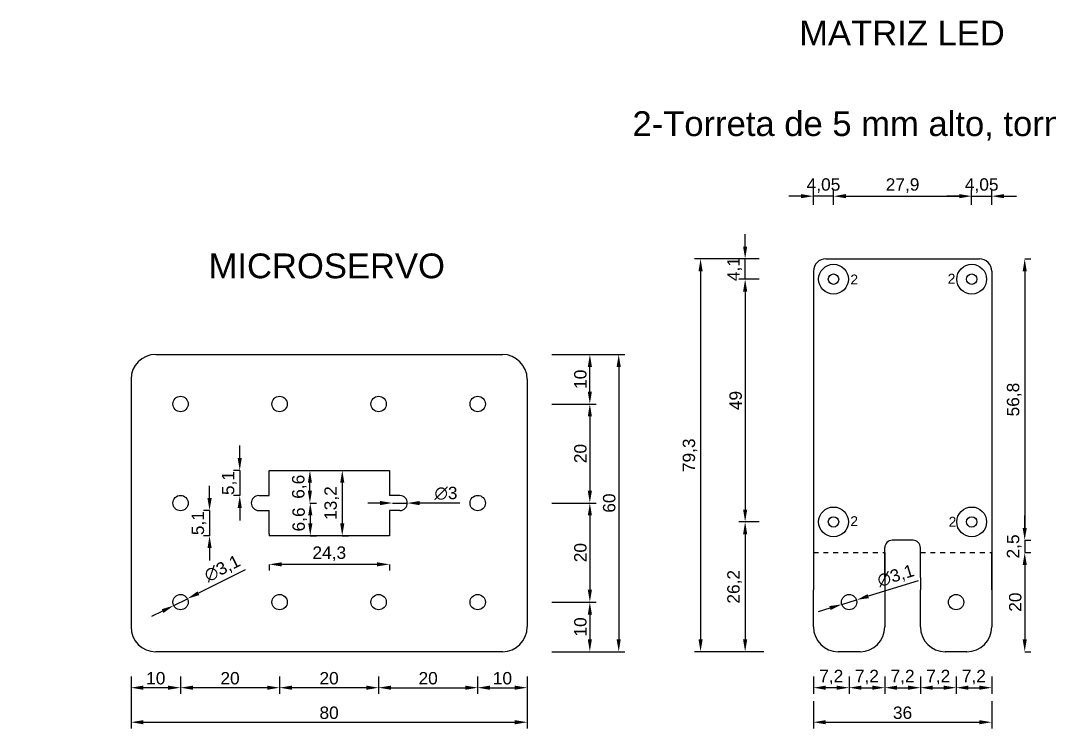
# Model space of a CAD drawing. Header units: millimetres. Extents: x 0 to 38330, y 46759 to 46987.
# Drawn here: x 37554.7 to 37762.4, y 46759.2 to 46902.2 of the extents above; entities that cross this region are included whole.
import ezdxf

# ---------------------------------------------------------------- set-up
doc = ezdxf.new("R2010")
doc.units = ezdxf.units.MM
doc.linetypes.add('ACAD_ISO02W100', pattern=[15, 12, -3])
doc.linetypes.add('JIS_02_1.0', pattern=[2, 1, -1])
for name, color, linetype in [('Chequeado', 140, 'ACAD_ISO02W100'), ('Cota', 50, 'Continuous'), ('Pliegues', 7, 'JIS_02_1.0')]:
    doc.layers.add(name, color=color, linetype=linetype)
doc.styles.get("Standard").update_dxf_attribs({"font": 'arial.ttf'})
doc.dimstyles.new('ISO-25', dxfattribs={"dimtxt": 2.5, "dimasz": 2.5, "dimexe": 1.25, "dimexo": 15, "dimtad": 1, "dimtxsty": 'Standard', "dimcen": 2.5, "dimclrd": 256, "dimclrt": 256, "dimadec": 0, "dimazin": 0, "dimtfac": 1, "dimtmove": 0, "dimatfit": 3, "dimfxl": 10, "dimfxlon": 1, "dimtfillclr": 256, "dimlwd": -1, "dimarcsym": 0})

# ---------------------------------------------------------------- blocks, each defined once
blk = doc.blocks.new('*D132')
at = {"layer": 'Cota', "color": 0, "lineweight": -2, "transparency": 16777216}
for p, q in [((37576.97, 46769.74), (37576.97, 46766.22)), ((37586.97, 46769.74), (37586.97, 46766.22))]:
    blk.add_line(p, q, dxfattribs=at)
at = {"layer": 'Cota', "transparency": 16777216}
blk.add_line((37584.47, 46767.47), (37579.47, 46767.47), dxfattribs=at)
for points in [[(37579.47, 46767.89), (37579.47, 46767.05), (37576.97, 46767.47)], [(37584.47, 46767.89), (37584.47, 46767.05), (37586.97, 46767.47)]]:
    blk.add_solid(points, dxfattribs=at)
at = {"layer": 'Defpoints', "color": 0, "transparency": 16777216}
for p in [(37576.97, 46784.74), (37586.97, 46784.74), (37576.97, 46767.47)]:
    blk.add_point(p, dxfattribs=at)
at = {"layer": 'Cota', "transparency": 16777216, "insert": (37581.97, 46769.37), "char_height": 2.5, "attachment_point": 5}
blk.add_mtext('10', dxfattribs=at)
blk = doc.blocks.new('*D133')
at = {"layer": 'Cota', "color": 0, "lineweight": -2, "transparency": 16777216}
for p, q in [((37586.97, 46769.74), (37586.97, 46766.22)), ((37606.97, 46769.74), (37606.97, 46766.22))]:
    blk.add_line(p, q, dxfattribs=at)
at = {"layer": 'Cota', "transparency": 16777216}
blk.add_line((37604.47, 46767.47), (37589.47, 46767.47), dxfattribs=at)
for points in [[(37589.47, 46767.89), (37589.47, 46767.05), (37586.97, 46767.47)], [(37604.47, 46767.89), (37604.47, 46767.05), (37606.97, 46767.47)]]:
    blk.add_solid(points, dxfattribs=at)
at = {"layer": 'Defpoints', "color": 0, "transparency": 16777216}
for p in [(37586.97, 46784.74), (37606.97, 46784.74), (37586.97, 46767.47)]:
    blk.add_point(p, dxfattribs=at)
at = {"layer": 'Cota', "transparency": 16777216, "insert": (37596.97, 46769.37), "char_height": 2.5, "attachment_point": 5}
blk.add_mtext('20', dxfattribs=at)
blk = doc.blocks.new('*D134')
at = {"layer": 'Cota', "color": 0, "lineweight": -2, "transparency": 16777216}
for p, q in [((37606.97, 46769.74), (37606.97, 46766.22)), ((37626.97, 46769.74), (37626.97, 46766.22))]:
    blk.add_line(p, q, dxfattribs=at)
at = {"layer": 'Cota', "transparency": 16777216}
blk.add_line((37624.47, 46767.47), (37609.47, 46767.47), dxfattribs=at)
for points in [[(37609.47, 46767.89), (37609.47, 46767.05), (37606.97, 46767.47)], [(37624.47, 46767.89), (37624.47, 46767.05), (37626.97, 46767.47)]]:
    blk.add_solid(points, dxfattribs=at)
at = {"layer": 'Defpoints', "color": 0, "transparency": 16777216}
for p in [(37606.97, 46784.74), (37626.97, 46784.74), (37606.97, 46767.47)]:
    blk.add_point(p, dxfattribs=at)
at = {"layer": 'Cota', "transparency": 16777216, "insert": (37616.97, 46769.37), "char_height": 2.5, "attachment_point": 5}
blk.add_mtext('20', dxfattribs=at)
blk = doc.blocks.new('*D135')
at = {"layer": 'Cota', "color": 0, "lineweight": -2, "transparency": 16777216}
for p, q in [((37626.97, 46769.74), (37626.97, 46766.22)), ((37646.97, 46769.74), (37646.97, 46766.22))]:
    blk.add_line(p, q, dxfattribs=at)
at = {"layer": 'Cota', "transparency": 16777216}
blk.add_line((37629.47, 46767.47), (37644.47, 46767.47), dxfattribs=at)
for points in [[(37629.47, 46767.89), (37629.47, 46767.05), (37626.97, 46767.47)], [(37644.47, 46767.89), (37644.47, 46767.05), (37646.97, 46767.47)]]:
    blk.add_solid(points, dxfattribs=at)
at = {"layer": 'Defpoints', "color": 0, "transparency": 16777216}
for p in [(37626.97, 46784.74), (37646.97, 46784.74), (37646.97, 46767.47)]:
    blk.add_point(p, dxfattribs=at)
at = {"layer": 'Cota', "transparency": 16777216, "insert": (37636.97, 46769.37), "char_height": 2.5, "attachment_point": 5}
blk.add_mtext('20', dxfattribs=at)
blk = doc.blocks.new('*D136')
at = {"layer": 'Cota', "color": 0, "lineweight": -2, "transparency": 16777216}
for p, q in [((37646.97, 46769.74), (37646.97, 46766.22)), ((37656.97, 46769.74), (37656.97, 46766.22))]:
    blk.add_line(p, q, dxfattribs=at)
at = {"layer": 'Cota', "transparency": 16777216}
blk.add_line((37649.47, 46767.47), (37654.47, 46767.47), dxfattribs=at)
for points in [[(37649.47, 46767.89), (37649.47, 46767.05), (37646.97, 46767.47)], [(37654.47, 46767.89), (37654.47, 46767.05), (37656.97, 46767.47)]]:
    blk.add_solid(points, dxfattribs=at)
at = {"layer": 'Defpoints', "color": 0, "transparency": 16777216}
for p in [(37646.97, 46784.74), (37656.97, 46784.74), (37656.97, 46767.47)]:
    blk.add_point(p, dxfattribs=at)
at = {"layer": 'Cota', "transparency": 16777216, "insert": (37651.97, 46769.37), "char_height": 2.5, "attachment_point": 5}
blk.add_mtext('10', dxfattribs=at)
blk = doc.blocks.new('*D137')
at = {"layer": 'Cota', "color": 0, "lineweight": -2, "transparency": 16777216}
for p, q in [((37576.97, 46769.74), (37576.97, 46759.25)), ((37656.97, 46769.74), (37656.97, 46759.25))]:
    blk.add_line(p, q, dxfattribs=at)
at = {"layer": 'Cota', "transparency": 16777216}
blk.add_line((37579.47, 46760.5), (37654.47, 46760.5), dxfattribs=at)
for points in [[(37579.47, 46760.92), (37579.47, 46760.08), (37576.97, 46760.5)], [(37654.47, 46760.92), (37654.47, 46760.08), (37656.97, 46760.5)]]:
    blk.add_solid(points, dxfattribs=at)
at = {"layer": 'Defpoints', "color": 0, "transparency": 16777216}
for p in [(37576.97, 46784.74), (37656.97, 46784.74), (37656.97, 46760.5)]:
    blk.add_point(p, dxfattribs=at)
at = {"layer": 'Cota', "transparency": 16777216, "insert": (37616.97, 46762.4), "char_height": 2.5, "attachment_point": 5}
blk.add_mtext('80', dxfattribs=at)
blk = doc.blocks.new('*D143')
at = {"layer": 'Cota', "transparency": 16777216}
for p, q in [((37627.26, 46804.75), (37624.76, 46804.75)), ((37629.76, 46804.75), (37632.76, 46804.74)), ((37643.37, 46804.73), (37635.26, 46804.74))]:
    blk.add_line(p, q, dxfattribs=at)
for points in [[(37627.26, 46805.17), (37627.26, 46804.33), (37629.76, 46804.75)], [(37635.26, 46805.16), (37635.26, 46804.32), (37632.76, 46804.74)]]:
    blk.add_solid(points, dxfattribs=at)
at = {"layer": 'Defpoints', "color": 0, "transparency": 16777216}
for p in [(37629.76, 46804.75), (37632.76, 46804.74)]:
    blk.add_point(p, dxfattribs=at)
at = {"layer": 'Cota', "transparency": 16777216, "insert": (37640.57, 46806.71), "char_height": 2.5, "attachment_point": 5, "rotation": 359.9423}
blk.add_mtext('∅3', dxfattribs=at)
blk = doc.blocks.new('*D144')
at = {"layer": 'Cota', "color": 0, "lineweight": -2, "transparency": 16777216}
for p, q in [((37604.86, 46792.37), (37604.86, 46791.12)), ((37629.16, 46792.37), (37629.16, 46791.12))]:
    blk.add_line(p, q, dxfattribs=at)
at = {"layer": 'Cota', "transparency": 16777216}
blk.add_line((37626.66, 46792.37), (37607.36, 46792.37), dxfattribs=at)
for points in [[(37607.36, 46792.79), (37607.36, 46791.96), (37604.86, 46792.37)], [(37626.66, 46792.79), (37626.66, 46791.96), (37629.16, 46792.37)]]:
    blk.add_solid(points, dxfattribs=at)
at = {"layer": 'Defpoints', "color": 0, "transparency": 16777216}
for p in [(37604.86, 46798.54), (37629.16, 46798.14), (37604.86, 46792.37)]:
    blk.add_point(p, dxfattribs=at)
at = {"layer": 'Cota', "transparency": 16777216, "insert": (37617.01, 46794.5), "char_height": 2.5, "attachment_point": 5}
blk.add_mtext('24,3', dxfattribs=at)
blk = doc.blocks.new('*D145')
at = {"layer": 'Cota', "color": 0, "lineweight": -2, "transparency": 16777216}
for p, q in [((37613.1, 46811.34), (37614.35, 46811.34)), ((37613.1, 46804.74), (37614.35, 46804.74))]:
    blk.add_line(p, q, dxfattribs=at)
at = {"layer": 'Cota', "transparency": 16777216}
blk.add_line((37613.1, 46807.24), (37613.1, 46808.84), dxfattribs=at)
for points in [[(37612.68, 46808.84), (37613.51, 46808.84), (37613.1, 46811.34)], [(37612.68, 46807.24), (37613.51, 46807.24), (37613.1, 46804.74)]]:
    blk.add_solid(points, dxfattribs=at)
at = {"layer": 'Defpoints', "color": 0, "transparency": 16777216}
for p in [(37604.86, 46811.34), (37613.1, 46811.34), (37602.76, 46804.74)]:
    blk.add_point(p, dxfattribs=at)
at = {"layer": 'Cota', "transparency": 16777216, "insert": (37610.97, 46808.04), "char_height": 2.5, "attachment_point": 5, "rotation": 90}
blk.add_mtext('6,6', dxfattribs=at)
blk = doc.blocks.new('*D146')
at = {"layer": 'Cota', "color": 0, "lineweight": -2, "transparency": 16777216}
for p, q in [((37613.17, 46804.74), (37614.42, 46804.74)), ((37613.17, 46798.14), (37614.42, 46798.14))]:
    blk.add_line(p, q, dxfattribs=at)
at = {"layer": 'Cota', "transparency": 16777216}
blk.add_line((37613.17, 46802.24), (37613.17, 46800.64), dxfattribs=at)
for points in [[(37612.76, 46802.24), (37613.59, 46802.24), (37613.17, 46804.74)], [(37612.76, 46800.64), (37613.59, 46800.64), (37613.17, 46798.14)]]:
    blk.add_solid(points, dxfattribs=at)
at = {"layer": 'Defpoints', "color": 0, "transparency": 16777216}
for p in [(37602.76, 46804.74), (37604.86, 46798.14), (37613.17, 46798.14)]:
    blk.add_point(p, dxfattribs=at)
at = {"layer": 'Cota', "transparency": 16777216, "insert": (37611.05, 46801.44), "char_height": 2.5, "attachment_point": 5, "rotation": 90}
blk.add_mtext('6,6', dxfattribs=at)
blk = doc.blocks.new('*D148')
at = {"layer": 'Cota', "transparency": 16777216}
for p, q in [((37598.93, 46813.84), (37598.93, 46816.34)), ((37598.93, 46811.34), (37598.93, 46806.24)), ((37598.93, 46803.74), (37598.93, 46801.24))]:
    blk.add_line(p, q, dxfattribs=at)
at = {"layer": 'Cota', "color": 0, "lineweight": -2, "transparency": 16777216}
for p, q in [((37598.93, 46811.34), (37597.68, 46811.34)), ((37598.93, 46806.24), (37597.68, 46806.24))]:
    blk.add_line(p, q, dxfattribs=at)
at = {"layer": 'Cota', "transparency": 16777216}
for points in [[(37598.51, 46813.84), (37599.34, 46813.84), (37598.93, 46811.34)], [(37598.51, 46803.74), (37599.34, 46803.74), (37598.93, 46806.24)]]:
    blk.add_solid(points, dxfattribs=at)
at = {"layer": 'Defpoints', "color": 0, "transparency": 16777216}
for p in [(37604.86, 46811.34), (37598.93, 46806.24), (37604.86, 46806.24)]:
    blk.add_point(p, dxfattribs=at)
at = {"layer": 'Cota', "transparency": 16777216, "insert": (37596.8, 46808.79), "char_height": 2.5, "width": 8.2591, "attachment_point": 5, "rotation": 90}
blk.add_mtext('5,1', dxfattribs=at)
blk = doc.blocks.new('*D149')
at = {"layer": 'Cota', "transparency": 16777216}
for p, q in [((37592.83, 46805.74), (37592.83, 46808.24)), ((37592.83, 46803.24), (37592.83, 46798.14)), ((37592.83, 46795.64), (37592.83, 46793.14))]:
    blk.add_line(p, q, dxfattribs=at)
at = {"layer": 'Cota', "color": 0, "lineweight": -2, "transparency": 16777216}
for p, q in [((37592.83, 46803.24), (37591.58, 46803.24)), ((37592.83, 46798.14), (37591.58, 46798.14))]:
    blk.add_line(p, q, dxfattribs=at)
at = {"layer": 'Cota', "transparency": 16777216}
for points in [[(37592.41, 46805.74), (37593.25, 46805.74), (37592.83, 46803.24)], [(37592.41, 46795.64), (37593.25, 46795.64), (37592.83, 46798.14)]]:
    blk.add_solid(points, dxfattribs=at)
at = {"layer": 'Defpoints', "color": 0, "transparency": 16777216}
for p in [(37604.86, 46803.24), (37592.83, 46798.14), (37604.86, 46798.14)]:
    blk.add_point(p, dxfattribs=at)
at = {"layer": 'Cota', "transparency": 16777216, "insert": (37590.7, 46800.69), "char_height": 2.5, "attachment_point": 5, "rotation": 90}
blk.add_mtext('5,1', dxfattribs=at)
blk = doc.blocks.new('*D150')
at = {"layer": 'Cota', "color": 0, "lineweight": -2, "transparency": 16777216}
for p, q in [((37619.63, 46811.34), (37620.88, 46811.34)), ((37619.63, 46798.14), (37620.88, 46798.14))]:
    blk.add_line(p, q, dxfattribs=at)
at = {"layer": 'Cota', "transparency": 16777216}
blk.add_line((37619.63, 46808.84), (37619.63, 46800.64), dxfattribs=at)
for points in [[(37619.21, 46808.84), (37620.05, 46808.84), (37619.63, 46811.34)], [(37619.21, 46800.64), (37620.05, 46800.64), (37619.63, 46798.14)]]:
    blk.add_solid(points, dxfattribs=at)
at = {"layer": 'Defpoints', "color": 0, "transparency": 16777216}
for p in [(37617.01, 46811.34), (37617.01, 46798.14), (37619.63, 46798.14)]:
    blk.add_point(p, dxfattribs=at)
at = {"layer": 'Cota', "transparency": 16777216, "insert": (37617.5, 46804.74), "char_height": 2.5, "attachment_point": 5, "rotation": 90}
blk.add_mtext('13,2', dxfattribs=at)
blk = doc.blocks.new('*D151')
at = {"layer": 'Cota', "color": 0, "lineweight": -2, "transparency": 16777216}
for p, q in [((37661.97, 46834.74), (37670.87, 46834.74)), ((37661.97, 46824.74), (37670.87, 46824.74))]:
    blk.add_line(p, q, dxfattribs=at)
at = {"layer": 'Cota', "transparency": 16777216}
blk.add_line((37669.62, 46827.24), (37669.62, 46832.24), dxfattribs=at)
for points in [[(37669.21, 46832.24), (37670.04, 46832.24), (37669.62, 46834.74)], [(37669.21, 46827.24), (37670.04, 46827.24), (37669.62, 46824.74)]]:
    blk.add_solid(points, dxfattribs=at)
at = {"layer": 'Defpoints', "color": 0, "transparency": 16777216}
for p in [(37646.97, 46834.74), (37669.62, 46834.74), (37646.97, 46824.74)]:
    blk.add_point(p, dxfattribs=at)
at = {"layer": 'Cota', "transparency": 16777216, "insert": (37667.72, 46829.74), "char_height": 2.5, "attachment_point": 5, "rotation": 90}
blk.add_mtext('10', dxfattribs=at)
blk = doc.blocks.new('*D152')
at = {"layer": 'Cota', "color": 0, "lineweight": -2, "transparency": 16777216}
for p, q in [((37661.97, 46824.74), (37670.87, 46824.74)), ((37661.97, 46804.74), (37670.87, 46804.74))]:
    blk.add_line(p, q, dxfattribs=at)
at = {"layer": 'Cota', "transparency": 16777216}
blk.add_line((37669.62, 46822.24), (37669.62, 46807.24), dxfattribs=at)
for points in [[(37669.21, 46822.24), (37670.04, 46822.24), (37669.62, 46824.74)], [(37669.21, 46807.24), (37670.04, 46807.24), (37669.62, 46804.74)]]:
    blk.add_solid(points, dxfattribs=at)
at = {"layer": 'Defpoints', "color": 0, "transparency": 16777216}
for p in [(37646.97, 46824.74), (37646.97, 46804.74), (37669.62, 46804.74)]:
    blk.add_point(p, dxfattribs=at)
at = {"layer": 'Cota', "transparency": 16777216, "insert": (37667.72, 46814.74), "char_height": 2.5, "attachment_point": 5, "rotation": 90}
blk.add_mtext('20', dxfattribs=at)
blk = doc.blocks.new('*D153')
at = {"layer": 'Cota', "color": 0, "lineweight": -2, "transparency": 16777216}
for p, q in [((37661.97, 46804.74), (37670.87, 46804.74)), ((37661.97, 46784.74), (37670.87, 46784.74))]:
    blk.add_line(p, q, dxfattribs=at)
at = {"layer": 'Cota', "transparency": 16777216}
blk.add_line((37669.62, 46802.24), (37669.62, 46787.24), dxfattribs=at)
for points in [[(37669.21, 46802.24), (37670.04, 46802.24), (37669.62, 46804.74)], [(37669.21, 46787.24), (37670.04, 46787.24), (37669.62, 46784.74)]]:
    blk.add_solid(points, dxfattribs=at)
at = {"layer": 'Defpoints', "color": 0, "transparency": 16777216}
for p in [(37646.97, 46804.74), (37646.97, 46784.74), (37669.62, 46784.74)]:
    blk.add_point(p, dxfattribs=at)
at = {"layer": 'Cota', "transparency": 16777216, "insert": (37667.72, 46794.74), "char_height": 2.5, "attachment_point": 5, "rotation": 90}
blk.add_mtext('20', dxfattribs=at)
blk = doc.blocks.new('*D154')
at = {"layer": 'Cota', "color": 0, "lineweight": -2, "transparency": 16777216}
for p, q in [((37661.97, 46784.74), (37670.87, 46784.74)), ((37661.97, 46774.74), (37670.87, 46774.74))]:
    blk.add_line(p, q, dxfattribs=at)
at = {"layer": 'Cota', "transparency": 16777216}
blk.add_line((37669.62, 46782.24), (37669.62, 46777.24), dxfattribs=at)
for points in [[(37669.21, 46782.24), (37670.04, 46782.24), (37669.62, 46784.74)], [(37669.21, 46777.24), (37670.04, 46777.24), (37669.62, 46774.74)]]:
    blk.add_solid(points, dxfattribs=at)
at = {"layer": 'Defpoints', "color": 0, "transparency": 16777216}
for p in [(37646.97, 46784.74), (37646.97, 46774.74), (37669.62, 46774.74)]:
    blk.add_point(p, dxfattribs=at)
at = {"layer": 'Cota', "transparency": 16777216, "insert": (37667.72, 46779.74), "char_height": 2.5, "attachment_point": 5, "rotation": 90}
blk.add_mtext('10', dxfattribs=at)
blk = doc.blocks.new('*D155')
at = {"layer": 'Cota', "color": 0, "lineweight": -2, "transparency": 16777216}
for p, q in [((37665.45, 46834.74), (37676.7, 46834.74)), ((37665.45, 46774.74), (37676.7, 46774.74))]:
    blk.add_line(p, q, dxfattribs=at)
at = {"layer": 'Cota', "transparency": 16777216}
blk.add_line((37675.45, 46832.24), (37675.45, 46777.24), dxfattribs=at)
for points in [[(37675.03, 46832.24), (37675.86, 46832.24), (37675.45, 46834.74)], [(37675.03, 46777.24), (37675.86, 46777.24), (37675.45, 46774.74)]]:
    blk.add_solid(points, dxfattribs=at)
at = {"layer": 'Defpoints', "color": 0, "transparency": 16777216}
for p in [(37646.97, 46834.74), (37646.97, 46774.74), (37675.45, 46774.74)]:
    blk.add_point(p, dxfattribs=at)
at = {"layer": 'Cota', "transparency": 16777216, "insert": (37673.54, 46804.74), "char_height": 2.5, "attachment_point": 5, "rotation": 90}
blk.add_mtext('60', dxfattribs=at)
blk = doc.blocks.new('*D156')
at = {"layer": 'Cota', "transparency": 16777216}
for p, q in [((37700.98, 46856.54), (37700.98, 46859.04)), ((37700.98, 46849.94), (37700.98, 46854.04)), ((37700.98, 46847.44), (37700.98, 46844.94))]:
    blk.add_line(p, q, dxfattribs=at)
at = {"layer": 'Cota', "color": 0, "lineweight": -2, "transparency": 16777216}
for p, q in [((37703.82, 46854.04), (37699.73, 46854.04)), ((37703.82, 46849.94), (37699.73, 46849.94))]:
    blk.add_line(p, q, dxfattribs=at)
at = {"layer": 'Cota', "transparency": 16777216}
for points in [[(37700.56, 46856.54), (37701.4, 46856.54), (37700.98, 46854.04)], [(37700.56, 46847.44), (37701.4, 46847.44), (37700.98, 46849.94)]]:
    blk.add_solid(points, dxfattribs=at)
at = {"layer": 'Defpoints', "color": 0, "transparency": 16777216}
for p in [(37700.98, 46854.04), (37718.82, 46854.04), (37718.82, 46849.94)]:
    blk.add_point(p, dxfattribs=at)
at = {"layer": 'Cota', "transparency": 16777216, "insert": (37698.85, 46851.99), "char_height": 2.5, "attachment_point": 5, "rotation": 90}
blk.add_mtext('4,1', dxfattribs=at)
blk = doc.blocks.new('*D157')
at = {"layer": 'Cota', "color": 0, "lineweight": -2, "transparency": 16777216}
for p, q in [((37703.82, 46849.94), (37699.73, 46849.94)), ((37703.82, 46800.94), (37699.73, 46800.94))]:
    blk.add_line(p, q, dxfattribs=at)
at = {"layer": 'Cota', "transparency": 16777216}
blk.add_line((37700.98, 46847.44), (37700.98, 46803.44), dxfattribs=at)
for points in [[(37700.56, 46847.44), (37701.4, 46847.44), (37700.98, 46849.94)], [(37700.56, 46803.44), (37701.4, 46803.44), (37700.98, 46800.94)]]:
    blk.add_solid(points, dxfattribs=at)
at = {"layer": 'Defpoints', "color": 0, "transparency": 16777216}
for p in [(37718.82, 46849.94), (37700.98, 46800.94), (37718.82, 46800.94)]:
    blk.add_point(p, dxfattribs=at)
at = {"layer": 'Cota', "transparency": 16777216, "insert": (37699.08, 46825.44), "char_height": 2.5, "attachment_point": 5, "rotation": 90}
blk.add_mtext('49', dxfattribs=at)
blk = doc.blocks.new('*D158')
at = {"layer": 'Cota', "color": 0, "lineweight": -2, "transparency": 16777216}
for p, q in [((37703.82, 46800.94), (37699.73, 46800.94)), ((37704.77, 46774.74), (37699.73, 46774.74))]:
    blk.add_line(p, q, dxfattribs=at)
at = {"layer": 'Cota', "transparency": 16777216}
blk.add_line((37700.98, 46798.44), (37700.98, 46777.24), dxfattribs=at)
for points in [[(37700.56, 46798.44), (37701.4, 46798.44), (37700.98, 46800.94)], [(37700.56, 46777.24), (37701.4, 46777.24), (37700.98, 46774.74)]]:
    blk.add_solid(points, dxfattribs=at)
at = {"layer": 'Defpoints', "color": 0, "transparency": 16777216}
for p in [(37718.82, 46800.94), (37700.98, 46774.74), (37719.77, 46774.74)]:
    blk.add_point(p, dxfattribs=at)
at = {"layer": 'Cota', "transparency": 16777216, "insert": (37698.85, 46787.84), "char_height": 2.5, "attachment_point": 5, "rotation": 90}
blk.add_mtext('26,2', dxfattribs=at)
blk = doc.blocks.new('*D159')
at = {"layer": 'Cota', "transparency": 16777216}
for p, q in [((37712.27, 46866.7), (37709.77, 46866.7)), ((37718.82, 46866.7), (37714.77, 46866.7)), ((37721.32, 46866.7), (37723.82, 46866.7))]:
    blk.add_line(p, q, dxfattribs=at)
at = {"layer": 'Cota', "color": 0, "lineweight": -2, "transparency": 16777216}
for p, q in [((37714.77, 46864.94), (37714.77, 46867.95)), ((37718.82, 46864.94), (37718.82, 46867.95))]:
    blk.add_line(p, q, dxfattribs=at)
at = {"layer": 'Cota', "transparency": 16777216}
for points in [[(37712.27, 46867.12), (37712.27, 46866.29), (37714.77, 46866.7)], [(37721.32, 46867.12), (37721.32, 46866.29), (37718.82, 46866.7)]]:
    blk.add_solid(points, dxfattribs=at)
at = {"layer": 'Defpoints', "color": 0, "transparency": 16777216}
for p in [(37714.77, 46866.7), (37714.77, 46849.94), (37718.82, 46849.94)]:
    blk.add_point(p, dxfattribs=at)
at = {"layer": 'Cota', "transparency": 16777216, "insert": (37716.8, 46868.83), "char_height": 2.5, "attachment_point": 5}
blk.add_mtext('4,05', dxfattribs=at)
blk = doc.blocks.new('*D160')
at = {"layer": 'Cota', "color": 0, "lineweight": -2, "transparency": 16777216}
for p, q in [((37701.98, 46854.04), (37690.73, 46854.04)), ((37701.98, 46774.74), (37690.73, 46774.74))]:
    blk.add_line(p, q, dxfattribs=at)
at = {"layer": 'Cota', "transparency": 16777216}
blk.add_line((37691.98, 46851.54), (37691.98, 46777.24), dxfattribs=at)
for points in [[(37691.56, 46851.54), (37692.4, 46851.54), (37691.98, 46854.04)], [(37691.56, 46777.24), (37692.4, 46777.24), (37691.98, 46774.74)]]:
    blk.add_solid(points, dxfattribs=at)
at = {"layer": 'Defpoints', "color": 0, "transparency": 16777216}
for p in [(37732.77, 46854.04), (37691.98, 46774.74), (37721.97, 46774.74)]:
    blk.add_point(p, dxfattribs=at)
at = {"layer": 'Cota', "transparency": 16777216, "insert": (37689.85, 46814.39), "char_height": 2.5, "attachment_point": 5, "rotation": 90}
blk.add_mtext('79,3', dxfattribs=at)
blk = doc.blocks.new('*D161')
at = {"layer": 'Cota', "color": 0, "lineweight": -2, "transparency": 16777216}
for p, q in [((37718.82, 46864.94), (37718.82, 46867.95)), ((37746.72, 46864.94), (37746.72, 46867.95))]:
    blk.add_line(p, q, dxfattribs=at)
at = {"layer": 'Cota', "transparency": 16777216}
blk.add_line((37721.32, 46866.7), (37744.22, 46866.7), dxfattribs=at)
for points in [[(37721.32, 46867.12), (37721.32, 46866.29), (37718.82, 46866.7)], [(37744.22, 46867.12), (37744.22, 46866.29), (37746.72, 46866.7)]]:
    blk.add_solid(points, dxfattribs=at)
at = {"layer": 'Defpoints', "color": 0, "transparency": 16777216}
for p in [(37746.72, 46866.7), (37718.82, 46849.94), (37746.72, 46849.94)]:
    blk.add_point(p, dxfattribs=at)
at = {"layer": 'Cota', "transparency": 16777216, "insert": (37732.77, 46868.83), "char_height": 2.5, "attachment_point": 5}
blk.add_mtext('27,9', dxfattribs=at)
blk = doc.blocks.new('*D162')
at = {"layer": 'Cota', "transparency": 16777216}
for p, q in [((37744.22, 46866.7), (37741.72, 46866.7)), ((37746.72, 46866.7), (37750.77, 46866.7)), ((37753.27, 46866.7), (37755.77, 46866.7))]:
    blk.add_line(p, q, dxfattribs=at)
at = {"layer": 'Cota', "color": 0, "lineweight": -2, "transparency": 16777216}
for p, q in [((37746.72, 46864.94), (37746.72, 46867.95)), ((37750.77, 46864.94), (37750.77, 46867.95))]:
    blk.add_line(p, q, dxfattribs=at)
at = {"layer": 'Cota', "transparency": 16777216}
for points in [[(37744.22, 46867.12), (37744.22, 46866.29), (37746.72, 46866.7)], [(37753.27, 46867.12), (37753.27, 46866.29), (37750.77, 46866.7)]]:
    blk.add_solid(points, dxfattribs=at)
at = {"layer": 'Defpoints', "color": 0, "transparency": 16777216}
for p in [(37750.77, 46866.7), (37746.72, 46849.94), (37750.77, 46849.94)]:
    blk.add_point(p, dxfattribs=at)
at = {"layer": 'Cota', "transparency": 16777216, "insert": (37748.75, 46868.83), "char_height": 2.5, "attachment_point": 5}
blk.add_mtext('4,05', dxfattribs=at)
blk = doc.blocks.new('*D165')
at = {"layer": 'Cota', "color": 0, "lineweight": -2, "transparency": 16777216}
for p, q in [((37757.43, 46794.74), (37758.68, 46794.74)), ((37757.43, 46774.74), (37758.68, 46774.74))]:
    blk.add_line(p, q, dxfattribs=at)
at = {"layer": 'Cota', "transparency": 16777216}
blk.add_line((37757.43, 46792.24), (37757.43, 46777.24), dxfattribs=at)
for points in [[(37757.02, 46792.24), (37757.85, 46792.24), (37757.43, 46794.74)], [(37757.02, 46777.24), (37757.85, 46777.24), (37757.43, 46774.74)]]:
    blk.add_solid(points, dxfattribs=at)
at = {"layer": 'Defpoints', "color": 0, "transparency": 16777216}
for p in [(37743.57, 46794.74), (37743.57, 46774.74), (37757.43, 46774.74)]:
    blk.add_point(p, dxfattribs=at)
at = {"layer": 'Cota', "transparency": 16777216, "insert": (37755.53, 46784.74), "char_height": 2.5, "attachment_point": 5, "rotation": 90}
blk.add_mtext('20', dxfattribs=at)
blk = doc.blocks.new('*D166')
at = {"layer": 'Cota', "color": 0, "lineweight": -2, "transparency": 16777216}
for p, q in [((37714.77, 46769.74), (37714.77, 46766.22)), ((37721.97, 46769.74), (37721.97, 46766.22))]:
    blk.add_line(p, q, dxfattribs=at)
at = {"layer": 'Cota', "transparency": 16777216}
blk.add_line((37719.47, 46767.47), (37717.27, 46767.47), dxfattribs=at)
for points in [[(37717.27, 46767.89), (37717.27, 46767.05), (37714.77, 46767.47)], [(37719.47, 46767.89), (37719.47, 46767.05), (37721.97, 46767.47)]]:
    blk.add_solid(points, dxfattribs=at)
at = {"layer": 'Defpoints', "color": 0, "transparency": 16777216}
for p in [(37714.77, 46784.74), (37721.97, 46784.74), (37714.77, 46767.47)]:
    blk.add_point(p, dxfattribs=at)
at = {"layer": 'Cota', "transparency": 16777216, "insert": (37718.37, 46769.6), "char_height": 2.5, "attachment_point": 5}
blk.add_mtext('7,2', dxfattribs=at)
blk = doc.blocks.new('*D167')
at = {"layer": 'Cota', "color": 0, "lineweight": -2, "transparency": 16777216}
for p, q in [((37721.97, 46769.74), (37721.97, 46766.22)), ((37729.17, 46769.74), (37729.17, 46766.22))]:
    blk.add_line(p, q, dxfattribs=at)
at = {"layer": 'Cota', "transparency": 16777216}
blk.add_line((37724.47, 46767.47), (37726.67, 46767.47), dxfattribs=at)
for points in [[(37724.47, 46767.89), (37724.47, 46767.05), (37721.97, 46767.47)], [(37726.67, 46767.89), (37726.67, 46767.05), (37729.17, 46767.47)]]:
    blk.add_solid(points, dxfattribs=at)
at = {"layer": 'Defpoints', "color": 0, "transparency": 16777216}
for p in [(37721.97, 46784.74), (37729.17, 46784.74), (37729.17, 46767.47)]:
    blk.add_point(p, dxfattribs=at)
at = {"layer": 'Cota', "transparency": 16777216, "insert": (37725.57, 46769.6), "char_height": 2.5, "attachment_point": 5}
blk.add_mtext('7,2', dxfattribs=at)
blk = doc.blocks.new('*D168')
at = {"layer": 'Cota', "color": 0, "lineweight": -2, "transparency": 16777216}
for p, q in [((37729.17, 46769.74), (37729.17, 46766.22)), ((37736.37, 46769.74), (37736.37, 46766.22))]:
    blk.add_line(p, q, dxfattribs=at)
at = {"layer": 'Cota', "transparency": 16777216}
blk.add_line((37731.67, 46767.47), (37733.87, 46767.47), dxfattribs=at)
for points in [[(37731.67, 46767.89), (37731.67, 46767.05), (37729.17, 46767.47)], [(37733.87, 46767.89), (37733.87, 46767.05), (37736.37, 46767.47)]]:
    blk.add_solid(points, dxfattribs=at)
at = {"layer": 'Defpoints', "color": 0, "transparency": 16777216}
for p in [(37729.17, 46784.74), (37736.37, 46784.74), (37736.37, 46767.47)]:
    blk.add_point(p, dxfattribs=at)
at = {"layer": 'Cota', "transparency": 16777216, "insert": (37732.77, 46769.6), "char_height": 2.5, "attachment_point": 5}
blk.add_mtext('7,2', dxfattribs=at)
blk = doc.blocks.new('*D169')
at = {"layer": 'Cota', "color": 0, "lineweight": -2, "transparency": 16777216}
for p, q in [((37736.37, 46769.74), (37736.37, 46766.22)), ((37743.57, 46769.74), (37743.57, 46766.22))]:
    blk.add_line(p, q, dxfattribs=at)
at = {"layer": 'Cota', "transparency": 16777216}
blk.add_line((37738.87, 46767.47), (37741.07, 46767.47), dxfattribs=at)
for points in [[(37738.87, 46767.89), (37738.87, 46767.05), (37736.37, 46767.47)], [(37741.07, 46767.89), (37741.07, 46767.05), (37743.57, 46767.47)]]:
    blk.add_solid(points, dxfattribs=at)
at = {"layer": 'Defpoints', "color": 0, "transparency": 16777216}
for p in [(37736.37, 46784.74), (37743.57, 46784.74), (37743.57, 46767.47)]:
    blk.add_point(p, dxfattribs=at)
at = {"layer": 'Cota', "transparency": 16777216, "insert": (37739.97, 46769.6), "char_height": 2.5, "attachment_point": 5}
blk.add_mtext('7,2', dxfattribs=at)
blk = doc.blocks.new('*D170')
at = {"layer": 'Cota', "color": 0, "lineweight": -2, "transparency": 16777216}
for p, q in [((37743.57, 46769.74), (37743.57, 46766.22)), ((37750.77, 46769.74), (37750.77, 46766.22))]:
    blk.add_line(p, q, dxfattribs=at)
at = {"layer": 'Cota', "transparency": 16777216}
blk.add_line((37746.07, 46767.47), (37748.27, 46767.47), dxfattribs=at)
for points in [[(37746.07, 46767.89), (37746.07, 46767.05), (37743.57, 46767.47)], [(37748.27, 46767.89), (37748.27, 46767.05), (37750.77, 46767.47)]]:
    blk.add_solid(points, dxfattribs=at)
at = {"layer": 'Defpoints', "color": 0, "transparency": 16777216}
for p in [(37743.57, 46784.74), (37750.77, 46784.74), (37750.77, 46767.47)]:
    blk.add_point(p, dxfattribs=at)
at = {"layer": 'Cota', "transparency": 16777216, "insert": (37747.17, 46769.6), "char_height": 2.5, "attachment_point": 5}
blk.add_mtext('7,2', dxfattribs=at)
blk = doc.blocks.new('*D171')
at = {"layer": 'Cota', "color": 0, "lineweight": -2, "transparency": 16777216}
for p, q in [((37714.77, 46764.74), (37714.77, 46759.25)), ((37750.77, 46764.74), (37750.77, 46759.25))]:
    blk.add_line(p, q, dxfattribs=at)
at = {"layer": 'Cota', "transparency": 16777216}
blk.add_line((37717.27, 46760.5), (37748.27, 46760.5), dxfattribs=at)
for points in [[(37717.27, 46760.92), (37717.27, 46760.08), (37714.77, 46760.5)], [(37748.27, 46760.92), (37748.27, 46760.08), (37750.77, 46760.5)]]:
    blk.add_solid(points, dxfattribs=at)
at = {"layer": 'Defpoints', "color": 0, "transparency": 16777216}
for p in [(37714.77, 46779.74), (37750.77, 46779.74), (37750.77, 46760.5)]:
    blk.add_point(p, dxfattribs=at)
at = {"layer": 'Cota', "transparency": 16777216, "insert": (37732.77, 46762.4), "char_height": 2.5, "attachment_point": 5}
blk.add_mtext('36', dxfattribs=at)
blk = doc.blocks.new('*D172')
at = {"layer": 'Cota', "color": 0, "lineweight": -2, "transparency": 16777216}
for p, q in [((37757.43, 46854.04), (37758.68, 46854.04)), ((37757.43, 46797.24), (37758.68, 46797.24))]:
    blk.add_line(p, q, dxfattribs=at)
at = {"layer": 'Cota', "transparency": 16777216}
blk.add_line((37757.43, 46851.54), (37757.43, 46799.74), dxfattribs=at)
for points in [[(37757.02, 46851.54), (37757.85, 46851.54), (37757.43, 46854.04)], [(37757.02, 46799.74), (37757.85, 46799.74), (37757.43, 46797.24)]]:
    blk.add_solid(points, dxfattribs=at)
at = {"layer": 'Defpoints', "color": 0, "transparency": 16777216}
for p in [(37748.27, 46854.04), (37748.27, 46797.24), (37757.43, 46797.24)]:
    blk.add_point(p, dxfattribs=at)
at = {"layer": 'Cota', "transparency": 16777216, "insert": (37755.31, 46825.64), "char_height": 2.5, "attachment_point": 5, "rotation": 90}
blk.add_mtext('56,8', dxfattribs=at)
blk = doc.blocks.new('*D173')
at = {"layer": 'Cota', "transparency": 16777216}
for p, q in [((37757.43, 46799.74), (37757.43, 46802.24)), ((37757.43, 46797.24), (37757.43, 46794.74)), ((37757.43, 46792.24), (37757.43, 46789.74))]:
    blk.add_line(p, q, dxfattribs=at)
at = {"layer": 'Cota', "color": 0, "lineweight": -2, "transparency": 16777216}
for p, q in [((37757.43, 46797.24), (37758.68, 46797.24)), ((37757.43, 46794.74), (37758.68, 46794.74))]:
    blk.add_line(p, q, dxfattribs=at)
at = {"layer": 'Cota', "transparency": 16777216}
for points in [[(37757.02, 46799.74), (37757.85, 46799.74), (37757.43, 46797.24)], [(37757.02, 46792.24), (37757.85, 46792.24), (37757.43, 46794.74)]]:
    blk.add_solid(points, dxfattribs=at)
at = {"layer": 'Defpoints', "color": 0, "transparency": 16777216}
for p in [(37750.77, 46797.24), (37750.77, 46794.74), (37757.43, 46794.74)]:
    blk.add_point(p, dxfattribs=at)
at = {"layer": 'Cota', "transparency": 16777216, "insert": (37755.31, 46795.99), "char_height": 2.5, "attachment_point": 5, "rotation": 90}
blk.add_mtext('2,5', dxfattribs=at)
blk = doc.blocks.new('*D198')
at = {"layer": 'Cota', "color": 0, "lineweight": -2, "transparency": 16777216}
for p, q in [((37880.21, 46854.74), (37891.46, 46854.74)), ((37883.17, 46823.49), (37891.46, 46823.49))]:
    blk.add_line(p, q, dxfattribs=at)
at = {"layer": 'Cota', "transparency": 16777216}
blk.add_line((37890.21, 46825.99), (37890.21, 46852.24), dxfattribs=at)
for points in [[(37889.79, 46852.24), (37890.62, 46852.24), (37890.21, 46854.74)], [(37889.79, 46825.99), (37890.62, 46825.99), (37890.21, 46823.49)]]:
    blk.add_solid(points, dxfattribs=at)
at = {"layer": 'Defpoints', "color": 0, "transparency": 16777216}
for p in [(0, 46854.74), (37890.21, 46854.74), (37868.17, 46823.49)]:
    blk.add_point(p, dxfattribs=at)
at = {"layer": 'Cota', "transparency": 16777216, "insert": (37888.08, 46839.12), "char_height": 2.5, "attachment_point": 5, "rotation": 90}
blk.add_mtext('31,25', dxfattribs=at)
blk = doc.blocks.new('*D202')
at = {"layer": 'Cota', "color": 0, "lineweight": -2, "transparency": 16777216}
for p, q in [((37883.17, 46805.99), (37891.46, 46805.99)), ((37880.21, 46774.74), (37891.46, 46774.74))]:
    blk.add_line(p, q, dxfattribs=at)
at = {"layer": 'Cota', "transparency": 16777216}
blk.add_line((37890.21, 46803.49), (37890.21, 46777.24), dxfattribs=at)
for points in [[(37889.79, 46803.49), (37890.62, 46803.49), (37890.21, 46805.99)], [(37889.79, 46777.24), (37890.62, 46777.24), (37890.21, 46774.74)]]:
    blk.add_solid(points, dxfattribs=at)
at = {"layer": 'Defpoints', "color": 0, "transparency": 16777216}
for p in [(37868.17, 46805.99), (0, 46774.74), (37890.21, 46774.74)]:
    blk.add_point(p, dxfattribs=at)
at = {"layer": 'Cota', "transparency": 16777216, "insert": (37888.08, 46790.37), "char_height": 2.5, "attachment_point": 5, "rotation": 90}
blk.add_mtext('31,25', dxfattribs=at)
blk = doc.blocks.new('*D273')
at = {"layer": 'Cota', "transparency": 16777216}
for p, q in [((37600.03, 46791.26), (37590.6, 46786.55)), ((37585.59, 46784.05), (37588.36, 46785.44)), ((37583.35, 46782.94), (37581.11, 46781.82))]:
    blk.add_line(p, q, dxfattribs=at)
for points in [[(37590.41, 46786.93), (37590.78, 46786.18), (37588.36, 46785.44)], [(37583.17, 46783.31), (37583.54, 46782.56), (37585.59, 46784.05)]]:
    blk.add_solid(points, dxfattribs=at)
at = {"layer": 'Defpoints', "color": 0, "transparency": 16777216}
for p in [(37588.36, 46785.44), (37585.59, 46784.05)]:
    blk.add_point(p, dxfattribs=at)
at = {"layer": 'Cota', "transparency": 16777216, "insert": (37595.46, 46791.41), "char_height": 2.5, "attachment_point": 5, "rotation": 26.5322}
blk.add_mtext('∅3,1', dxfattribs=at)
blk = doc.blocks.new('*D274')
at = {"layer": 'Cota', "transparency": 16777216}
for p, q in [((37735.91, 46789.05), (37725.84, 46785.94)), ((37720.49, 46784.29), (37723.46, 46785.2)), ((37718.11, 46783.55), (37715.72, 46782.81))]:
    blk.add_line(p, q, dxfattribs=at)
for points in [[(37725.72, 46786.34), (37725.97, 46785.54), (37723.46, 46785.2)], [(37717.98, 46783.95), (37718.23, 46783.15), (37720.49, 46784.29)]]:
    blk.add_solid(points, dxfattribs=at)
at = {"layer": 'Defpoints', "color": 0, "transparency": 16777216}
for p in [(37723.46, 46785.2), (37720.49, 46784.29)]:
    blk.add_point(p, dxfattribs=at)
at = {"layer": 'Cota', "transparency": 16777216, "insert": (37731.43, 46789.94), "char_height": 2.5, "attachment_point": 5, "rotation": 17.1623}
blk.add_mtext('∅3,1', dxfattribs=at)

msp = doc.modelspace()

# ---------------------------------------------------------------- linework, layer by layer
for p, q in [((37717.275, 46854.044), (37748.275, 46854.044)), ((37714.775, 46851.544), (37714.775, 46794.744)), ((37750.775, 46851.544), (37750.775, 46794.744)), ((37581.975, 46834.744), (37651.975, 46834.744)), ((37576.975, 46829.744), (37576.975, 46814.744)), ((37656.975, 46829.744), (37656.975, 46814.744)), ((37576.975, 46814.744), (37576.975, 46794.744)), ((37656.975, 46814.744), (37656.975, 46794.744)), ((37604.86, 46811.344), (37629.16, 46811.344)), ((37604.86, 46810.944), (37604.86, 46811.344)), ((37604.86, 46806.244), (37604.86, 46810.944)), ((37629.16, 46811.344), (37629.16, 46810.944)), ((37629.16, 46810.944), (37629.16, 46806.244)), ((37602.76, 46806.244), (37604.86, 46806.244)), ((37631.26, 46806.244), (37629.16, 46806.244)), ((37602.76, 46803.244), (37604.86, 46803.244)), ((37604.86, 46798.544), (37604.86, 46803.244)), ((37629.16, 46803.244), (37629.16, 46798.544)), ((37631.26, 46803.244), (37629.16, 46803.244)), ((37604.86, 46798.544), (37604.86, 46798.144)), ((37629.16, 46798.144), (37604.86, 46798.144)), ((37629.16, 46798.544), (37629.16, 46798.144)), ((37729.175, 46794.744), (37729.175, 46795.744)), ((37734.875, 46797.244), (37730.675, 46797.244)), ((37736.375, 46794.744), (37736.375, 46795.744)), ((37576.975, 46794.744), (37576.975, 46779.744)), ((37656.975, 46794.744), (37656.975, 46779.744)), ((37714.775, 46794.744), (37714.775, 46787.244)), ((37729.175, 46789.744), (37729.175, 46794.744)), ((37729.175, 46794.744), (37729.175, 46779.744)), ((37736.375, 46789.744), (37736.375, 46794.744)), ((37750.775, 46787.244), (37750.775, 46794.744)), ((37750.775, 46794.744), (37750.775, 46779.744)), ((37729.175, 46789.744), (37729.175, 46787.244)), ((37736.375, 46789.744), (37736.375, 46787.244)), ((37714.775, 46779.744), (37714.775, 46787.244)), ((37736.375, 46779.744), (37736.375, 46787.244)), ((37651.975, 46774.744), (37581.975, 46774.744)), ((37724.175, 46774.744), (37719.775, 46774.744)), ((37745.775, 46774.744), (37741.375, 46774.744))]:
    msp.add_line(p, q)
for centre, radius in [((37718.825, 46849.944), 3), ((37746.725, 46849.944), 3), ((37718.825, 46849.944), 1.05), ((37746.725, 46849.944), 1.05), ((37586.975, 46824.744), 1.55), ((37606.975, 46824.744), 1.55), ((37626.975, 46824.744), 1.55), ((37646.975, 46824.744), 1.55), ((37586.975, 46804.744), 1.55), ((37646.975, 46804.744), 1.55), ((37718.825, 46800.944), 3), ((37746.725, 46800.944), 3), ((37718.825, 46800.944), 1.05), ((37746.725, 46800.944), 1.05), ((37586.975, 46784.744), 1.55), ((37606.975, 46784.744), 1.55), ((37626.975, 46784.744), 1.55), ((37646.975, 46784.744), 1.55), ((37721.975, 46784.744), 1.55), ((37743.575, 46784.744), 1.55)]:
    msp.add_circle(centre, radius)
for centre, radius, start, end in [((37717.275, 46851.544), 2.5, 90, 180), ((37748.275, 46851.544), 2.5, 0, 90), ((37581.975, 46829.744), 5, 90, 180), ((37651.975, 46829.744), 5, 0, 90), ((37602.76, 46804.744), 1.5, 90, 270), ((37631.26, 46804.744), 1.5, 270, 90), ((37730.675, 46795.744), 1.5, 90, 180), ((37734.875, 46795.744), 1.5, 0, 90), ((37581.975, 46779.744), 5, 180, 270), ((37651.975, 46779.744), 5, 270, 0), ((37719.775, 46779.744), 5, 180, 270), ((37724.175, 46779.744), 5, 270, 0), ((37741.375, 46779.744), 5, 180, 270), ((37745.775, 46779.744), 5, 270, 0)]:
    msp.add_arc(centre, radius, start, end)
at = {"layer": 'Pliegues'}
for p, q in [((37714.775, 46794.744), (37729.175, 46794.744)), ((37736.375, 46794.744), (37750.775, 46794.744))]:
    msp.add_line(p, q, dxfattribs=at)

# ---------------------------------------------------------------- texts
at = {"layer": 'Chequeado', "attachment_point": 1}
for s, width, heights, insert, char_height in [('MATRIZ LED', 145.95511, [0], (37711.894, 46902.15), 5), ('2-Torreta de 5 mm alto, tornillo 2mm', 164.47781, [10.349], (37678.221, 46883.844), 5), ('MICROSERVO', 145.95511, [0], (37592.636, 46855.131), 5), ('2', 5.19856, [0], (37722.227, 46850.879), 2), ('2', 5.19856, [0], (37741.88, 46851.047), 2), ('2', 5.19856, [0], (37722.215, 46802.086), 2), ('2', 5.19856, [0], (37742.074, 46801.967), 2)]:
    msp.add_mtext_dynamic_manual_height_columns(s, width=width, gutter_width=12.5, heights=heights, dxfattribs=dict(at, insert=insert, char_height=char_height))

# ---------------------------------------------------------------- dimensions: what is measured, and where the dimension line sits
at = {"layer": 'Cota'}
for base, p1, p2, picture, middle in [((37714.775, 46866.702), (37718.825, 46849.944), (37714.775, 46849.944), '*D159', (37716.8, 46866.702)), ((37750.775, 46866.702), (37746.725, 46849.944), (37750.775, 46849.944), '*D162', (37748.75, 46866.702))]:
    dim = msp.add_linear_dim(base=base, p1=p1, p2=p2, dimstyle='ISO-25', dxfattribs=at)
    dim.commit()
    dim.dimension.update_dxf_attribs({"geometry": picture, "text_midpoint": middle, "dimtype": 160})
for base, p1, p2, picture, middle in [((37746.725, 46866.702), (37718.825, 46849.944), (37746.725, 46849.944), '*D161', (37732.775, 46868.829)), ((37604.86, 46792.374), (37629.16, 46798.144), (37604.86, 46798.544), '*D144', (37617.01, 46794.501)), ((37576.975, 46767.471), (37586.975, 46784.744), (37576.975, 46784.744), '*D132', (37581.975, 46769.372)), ((37656.975, 46760.499), (37576.975, 46784.744), (37656.975, 46784.744), '*D137', (37616.975, 46762.4)), ((37586.975, 46767.471), (37606.975, 46784.744), (37586.975, 46784.744), '*D133', (37596.975, 46769.372)), ((37606.975, 46767.471), (37626.975, 46784.744), (37606.975, 46784.744), '*D134', (37616.975, 46769.372)), ((37646.975, 46767.471), (37626.975, 46784.744), (37646.975, 46784.744), '*D135', (37636.975, 46769.372)), ((37656.975, 46767.471), (37646.975, 46784.744), (37656.975, 46784.744), '*D136', (37651.975, 46769.372)), ((37714.775, 46767.471), (37721.975, 46784.744), (37714.775, 46784.744), '*D166', (37718.375, 46769.598)), ((37729.175, 46767.471), (37721.975, 46784.744), (37729.175, 46784.744), '*D167', (37725.575, 46769.598)), ((37736.375, 46767.471), (37729.175, 46784.744), (37736.375, 46784.744), '*D168', (37732.775, 46769.598)), ((37743.575, 46767.471), (37736.375, 46784.744), (37743.575, 46784.744), '*D169', (37739.975, 46769.598)), ((37750.775, 46767.471), (37743.575, 46784.744), (37750.775, 46784.744), '*D170', (37747.175, 46769.598)), ((37750.775, 46760.499), (37714.775, 46779.744), (37750.775, 46779.744), '*D171', (37732.775, 46762.401))]:
    dim = msp.add_linear_dim(base=base, p1=p1, p2=p2, dimstyle='ISO-25', dxfattribs=at)
    dim.commit()
    dim.dimension.update_dxf_attribs({"geometry": picture, "text_midpoint": middle})
for base, p1, p2, picture, middle in [((37700.979, 46854.044), (37718.825, 46849.944), (37718.825, 46854.044), '*D156', (37700.979, 46851.994)), ((37598.926, 46806.244), (37604.86, 46811.344), (37604.86, 46806.244), '*D148', (37598.926, 46808.794)), ((37592.829, 46798.144), (37604.86, 46803.244), (37604.86, 46798.144), '*D149', (37592.829, 46800.694)), ((37757.433, 46794.744), (37750.775, 46797.244), (37750.775, 46794.744), '*D173', (37757.433, 46795.994))]:
    dim = msp.add_linear_dim(base=base, p1=p1, p2=p2, angle=90, dimstyle='ISO-25', dxfattribs=at)
    dim.commit()
    dim.dimension.update_dxf_attribs({"geometry": picture, "text_midpoint": middle, "dimtype": 160})
for base, p1, p2, picture, middle in [((37890.208, 46854.744), (37868.175, 46823.494), (0, 46854.744), '*D198', (37888.08, 46839.119)), ((37691.981, 46774.744), (37732.775, 46854.044), (37721.975, 46774.744), '*D160', (37689.853, 46814.394)), ((37757.433, 46797.244), (37748.275, 46854.044), (37748.275, 46797.244), '*D172', (37755.305, 46825.644)), ((37700.979, 46800.944), (37718.825, 46849.944), (37718.825, 46800.944), '*D157', (37699.077, 46825.444)), ((37669.623, 46834.744), (37646.975, 46824.744), (37646.975, 46834.744), '*D151', (37667.721, 46829.744)), ((37675.446, 46774.744), (37646.975, 46834.744), (37646.975, 46774.744), '*D155', (37673.544, 46804.744)), ((37669.623, 46804.744), (37646.975, 46824.744), (37646.975, 46804.744), '*D152', (37667.721, 46814.744)), ((37613.096, 46811.344), (37602.76, 46804.744), (37604.86, 46811.344), '*D145', (37610.968, 46808.044)), ((37619.629, 46798.144), (37617.01, 46811.344), (37617.01, 46798.144), '*D150', (37617.502, 46804.744)), ((37890.208, 46774.744), (37868.175, 46805.994), (0, 46774.744), '*D202', (37888.08, 46790.369)), ((37613.173, 46798.144), (37602.76, 46804.744), (37604.86, 46798.144), '*D146', (37611.046, 46801.444)), ((37669.623, 46784.744), (37646.975, 46804.744), (37646.975, 46784.744), '*D153', (37667.721, 46794.744)), ((37700.979, 46774.744), (37718.825, 46800.944), (37719.775, 46774.744), '*D158', (37698.851, 46787.844)), ((37757.433, 46774.744), (37743.575, 46794.744), (37743.575, 46774.744), '*D165', (37755.531, 46784.744)), ((37669.623, 46774.744), (37646.975, 46784.744), (37646.975, 46774.744), '*D154', (37667.721, 46779.744))]:
    dim = msp.add_linear_dim(base=base, p1=p1, p2=p2, angle=90, dimstyle='ISO-25', dxfattribs=at)
    dim.commit()
    dim.dimension.update_dxf_attribs({"geometry": picture, "text_midpoint": middle})
for p1, p2, picture, middle in [((37629.76, 46804.746), (37632.76, 46804.743), '*D143', (37640.566, 46806.706)), ((37585.588, 46784.052), (37588.362, 46785.437), '*D273', (37595.463, 46791.406)), ((37720.494, 46784.287), (37723.456, 46785.202), '*D274', (37731.434, 46789.935))]:
    dim = msp.add_diameter_dim_2p(p1=p1, p2=p2, dimstyle='ISO-25', dxfattribs=at)
    dim.commit()
    dim.dimension.update_dxf_attribs({"geometry": picture, "text_midpoint": middle})

doc.saveas('drawing.dxf')
